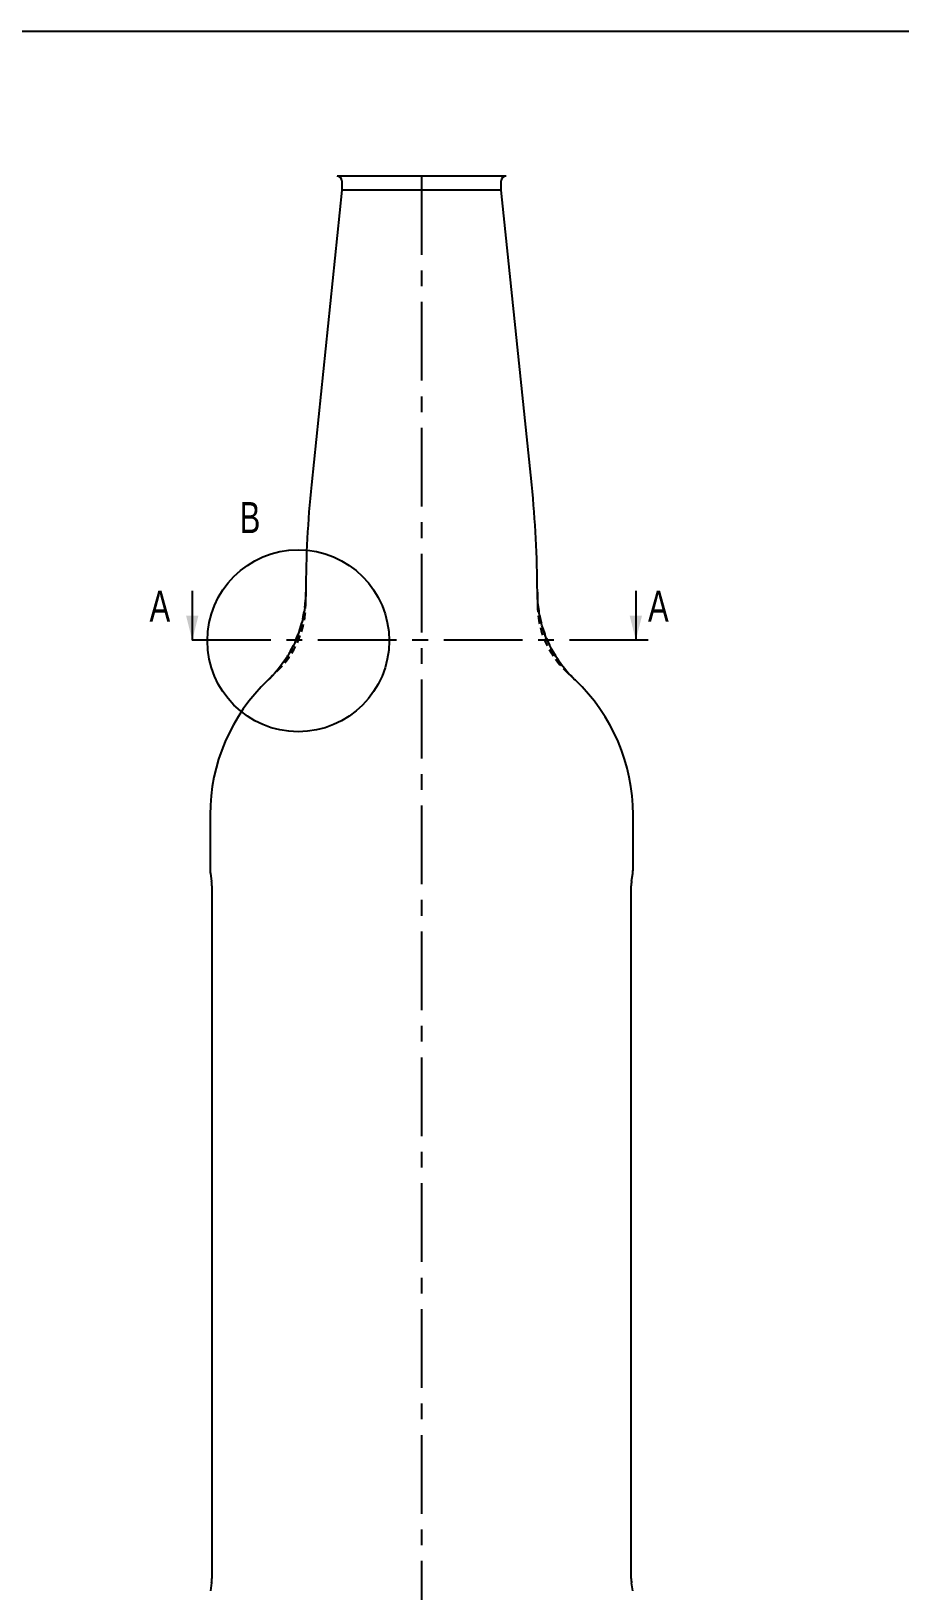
# Model space of a CAD drawing. Header units: millimetres. Extents: x 8 to 586, y 8 to 412.
# Drawn here: x 267.2 to 407.5, y 160.3 to 412 of the extents above; entities that cross this region are included whole.
import ezdxf

# ---------------------------------------------------------------- set-up
doc = ezdxf.new("R2010")
doc.units = ezdxf.units.MM
doc.linetypes.add('CENTERX2', pattern=[20.32, 12.7, -2.54, 2.54, -2.54])
doc.linetypes.add('HIDDEN', pattern=[1.905, 1.27, -0.635])
for name, color, linetype in [('CENTERLINE', 4, 'CENTERX2'), ('DETAIL', 3, 'Continuous'), ('HIDDEN', 3, 'HIDDEN')]:
    doc.layers.add(name, color=color, linetype=linetype)
doc.layers.add('OUTLINE', color=7, linetype='Continuous', lineweight=25)
doc.styles.add('SLDTEXTSTYLE0', font='TXT', dxfattribs={"width": 0.75})

msp = doc.modelspace()

# ---------------------------------------------------------------- linework, layer by layer
at = {"layer": 'CENTERLINE'}
for p, q in [((330.26861, 388.62415), (330.26861, 147.75307)), ((366.86819, 313.69415), (291.23014, 313.69415))]:
    msp.add_line(p, q, dxfattribs=at)
at = {"layer": 'CENTERLINE', "linetype": 'Continuous'}
for p, q in [((293.23014, 321.69415), (293.23014, 313.69415)), ((364.86819, 321.69415), (364.86819, 313.69415))]:
    msp.add_line(p, q, dxfattribs=at)
at = {"layer": 'CENTERLINE'}
for points in [[(293.23014, 313.69415), (294.23014, 317.69415), (292.23014, 317.69415)], [(364.86819, 313.69415), (365.86819, 317.69415), (363.86819, 317.69415)]]:
    msp.add_solid(points, dxfattribs=at)
at = {"layer": 'DETAIL'}
msp.add_circle((310.35579, 313.61536), 14.68188, dxfattribs=at)
at = {"layer": 'HIDDEN'}
for p, q in [((311.56861, 319.52415), (311.56861, 321.47292)), ((348.96861, 321.47292), (348.96861, 319.52415)), ((305.50226, 307.31811), (306.91344, 308.66209)), ((353.62378, 308.66209), (355.03496, 307.31811))]:
    msp.add_line(p, q, dxfattribs=at)
for centre, radius, start, end in [((292.02148, 321.47292), 19.54713, 313.602819, 0), ((368.51574, 321.47292), 19.54713, 180, 226.397181), ((296.56861, 319.52415), 15, 313.602819, 0), ((363.96861, 319.52415), 15, 180, 226.397181)]:
    msp.add_arc(centre, radius, start, end, dxfattribs=at)
at = {"layer": 'OUTLINE'}
for p, q in [((8, 412), (586, 412)), ((343.91861, 388.62415), (316.61861, 388.62415)), ((317.41861, 387.82415), (317.41861, 386.32415)), ((343.11861, 386.32415), (343.11861, 387.82415)), ((317.41861, 386.32415), (312.47959, 338.76534)), ((343.11861, 386.32415), (317.41861, 386.32415)), ((348.05763, 338.76534), (343.11861, 386.32415)), ((310.35579, 313.61536), (309.98813, 313.77293)), ((305.50161, 307.31748), (305.42895, 307.24829)), ((355.10826, 307.24829), (355.03561, 307.31748)), ((296.11861, 285.52415), (296.11861, 276.79707)), ((364.41861, 276.79707), (364.41861, 285.52415)), ((296.17393, 276.05537), (296.36329, 274.79294)), ((364.17393, 274.79294), (364.36329, 276.05537)), ((296.41861, 274.05124), (296.41861, 162.29256)), ((364.11861, 162.29256), (364.11861, 274.05124)), ((296.36329, 161.55086), (296.17393, 160.28844)), ((364.36329, 160.28844), (364.17393, 161.55086))]:
    msp.add_line(p, q, dxfattribs=at)
for centre, radius, start, end in [((316.61861, 387.82415), 0.8, 0, 90), ((343.91861, 387.82415), 0.8, 90, 180), ((481.86861, 321.17415), 170.3, 174.0710419, 179.9093932), ((178.66861, 321.17415), 170.3, 0.0906068, 5.9289581), ((326.11861, 285.52415), 30, 133.602819, 180), ((334.41861, 285.52415), 30, 0, 46.397181), ((301.11861, 276.79707), 5, 180, 188.5307656), ((291.41861, 274.05124), 5, 0, 8.5307656), ((369.11861, 274.05124), 5, 171.4692344, 180), ((359.41861, 276.79707), 5, 351.4692344, 0), ((291.41861, 162.29256), 5, 351.4692344, 0), ((369.11861, 162.29256), 5, 180, 188.5307656)]:
    msp.add_arc(centre, radius, start, end, dxfattribs=at)
for points in [[(311.56882, 321.44346), (311.5668, 320.16231), (311.43757, 318.85504), (310.90865, 316.26642), (310.50885, 314.98561), (309.45522, 312.53249), (308.80161, 311.3607), (307.28843, 309.19483), (306.42934, 308.20104), (305.50161, 307.31748)], [(355.03561, 307.31748), (354.10788, 308.20104), (353.24879, 309.19483), (351.73561, 311.3607), (351.082, 312.53249), (350.02836, 314.98561), (349.62857, 316.26642), (349.09965, 318.85504), (348.97042, 320.16231), (348.9684, 321.44346)]]:
    msp.add_open_spline(points, degree=3, knots=[0, 0, 0, 0, 0.25, 0.25, 0.5, 0.5, 0.75, 0.75, 1, 1, 1, 1], dxfattribs=at)

# ---------------------------------------------------------------- texts
at = {"layer": 'CENTERLINE', "char_height": 5, "attachment_point": 1, "style": 'SLDTEXTSTYLE0'}
for insert in [(286.33011, 321.69415), (366.83962, 321.69415)]:
    msp.add_mtext('A', dxfattribs=dict(at, insert=insert))
at = {"layer": 'DETAIL', "insert": (300.89308, 336.0032), "char_height": 5, "attachment_point": 1, "style": 'SLDTEXTSTYLE0'}
msp.add_mtext('B', dxfattribs=at)

doc.saveas('drawing.dxf')
